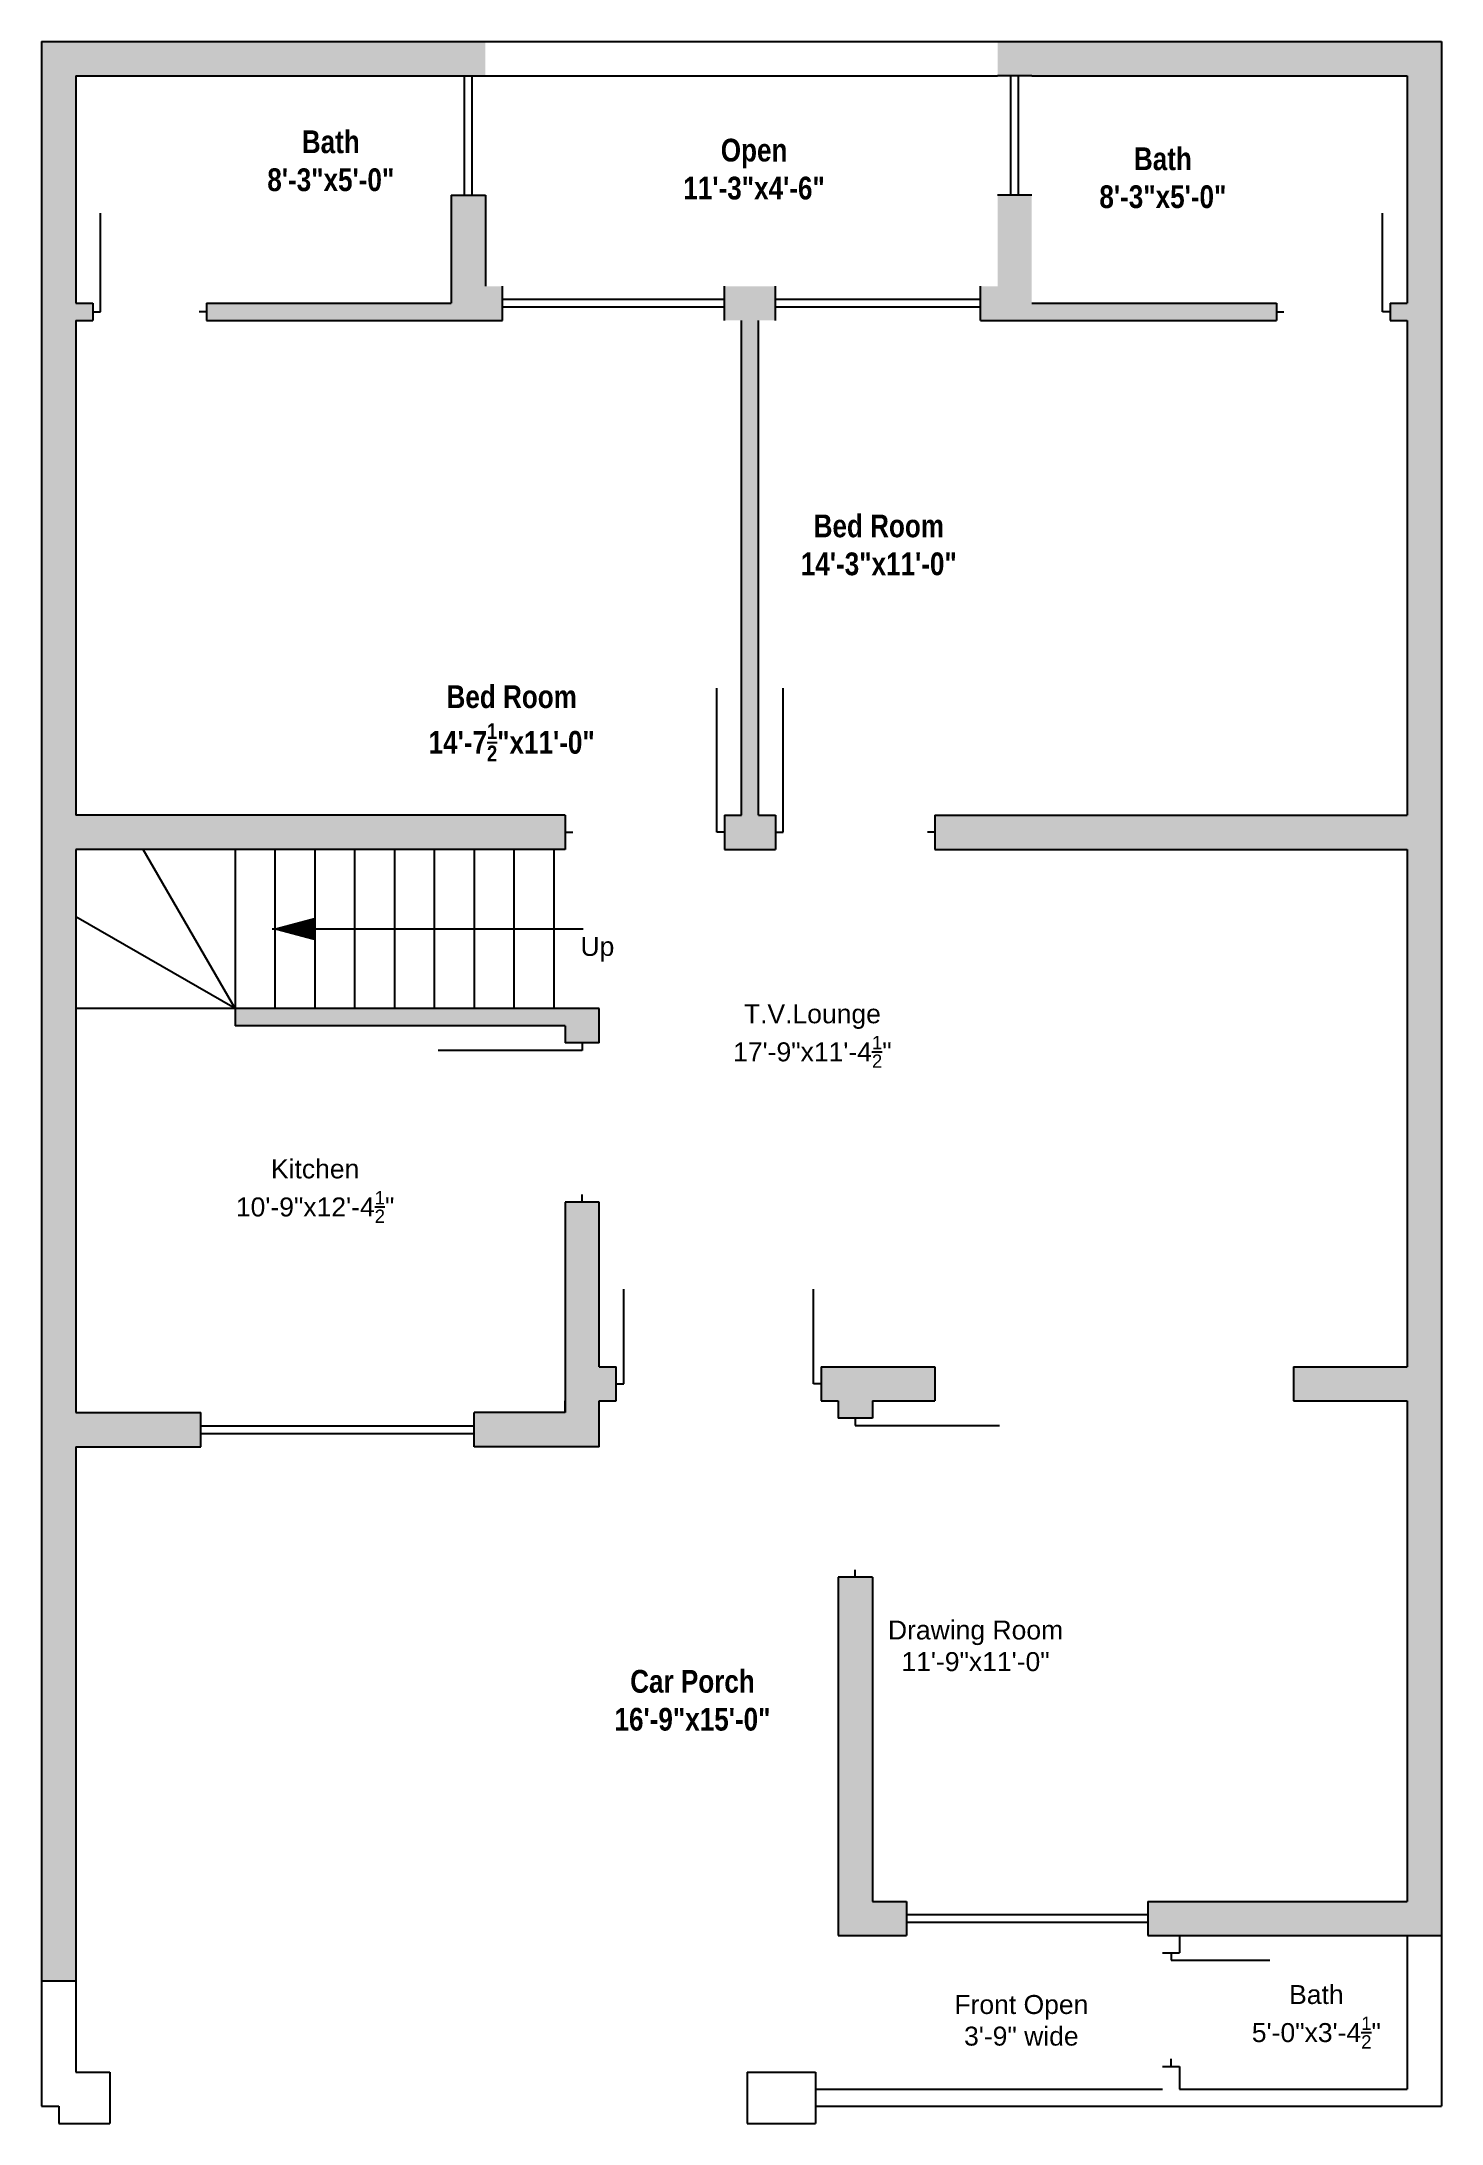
# Model space of a CAD drawing. Extents: x 29 to 398, y 16 to 565.
import ezdxf

# ---------------------------------------------------------------- set-up
doc = ezdxf.new("R2010")
doc.units = 0
doc.header["$MEASUREMENT"] = 0
doc.linetypes.add('DASHED', pattern=[0.75, 0.5, -0.25])
for name, color, linetype in [('DIM', 5, 'CONTINUOUS'), ('DOORS', 42, 'CONTINUOUS'), ('LABELS', 7, 'CONTINUOUS'), ('LINE', 7, 'CONTINUOUS'), ('STAIRS', 51, 'CONTINUOUS'), ('UP', 51, 'CONTINUOUS'), ('WINDOWS', 140, 'CONTINUOUS')]:
    doc.layers.add(name, color=color, linetype=linetype)
doc.styles.get("Standard").update_dxf_attribs({"font": 'arial.ttf'})
doc.styles.add('TECH', font='techb___.ttf', dxfattribs={"height": 2.5})

msp = doc.modelspace()

# ---------------------------------------------------------------- hatches: boundary and pattern name
at = {"layer": 'DIM'}
h = msp.add_hatch(color=38, dxfattribs=at)
h.paths.add_polyline_path([(145.65, 524.15), (136.65, 524.15), (136.65, 495.65), (72.15, 495.65), (72.15, 491.15), (150.15, 491.15), (150.15, 500.15), (145.65, 500.15)], flags=17)
h.paths.add_polyline_path([(145.65, 564.65), (28.65, 564.65), (28.65, 53.21), (37.65, 53.21), (37.65, 194.15), (70.65, 194.15), (70.65, 203.15), (37.65, 203.15), (37.65, 351.65), (166.65, 351.65), (166.65, 360.65), (37.65, 360.65), (37.65, 491.15), (42.15, 491.15), (42.15, 495.65), (37.65, 495.65), (37.65, 555.65), (136.65, 555.65), (145.65, 555.65)])
h.paths.add_polyline_path([(222.15, 500.15), (208.65, 500.15), (208.65, 491.15), (213.15, 491.15), (213.15, 360.65), (208.65, 360.65), (208.65, 351.65), (222.15, 351.65), (222.15, 360.65), (217.65, 360.65), (217.65, 491.15), (222.15, 491.15)])
h.paths.add_polyline_path([(289.65, 524.15), (280.65, 524.15), (280.65, 500.15), (276.15, 500.15), (276.15, 491.15), (354.15, 491.15), (354.15, 495.65), (289.65, 495.65)], flags=17)
h.paths.add_polyline_path([(397.65, 564.65), (280.65, 564.65), (280.65, 555.65), (289.65, 555.65), (388.65, 555.65), (388.65, 495.65), (384.15, 495.65), (384.15, 491.15), (388.65, 491.15), (388.65, 360.65), (264.15, 360.65), (264.15, 351.65), (388.65, 351.65), (388.65, 215.21), (358.65, 215.21), (358.65, 206.21), (388.65, 206.21), (388.65, 74.21), (320.29, 74.21), (320.29, 65.21), (397.65, 65.21)])
h.paths.add_polyline_path([(264.15, 215.21), (234.15, 215.21), (234.15, 206.21), (238.65, 206.21), (238.65, 201.71), (247.65, 201.71), (247.65, 206.21), (264.15, 206.21)])
h.paths.add_polyline_path([(175.65, 258.65), (166.65, 258.65), (166.65, 203.15), (142.65, 203.15), (142.65, 194.15), (175.65, 194.15), (175.65, 206.21), (180.15, 206.21), (180.15, 215.21), (175.65, 215.21)])
h.paths.add_polyline_path([(175.65, 309.65), (79.65, 309.65), (79.65, 305.15), (166.65, 305.15), (166.65, 300.65), (175.65, 300.65)])
h.paths.add_polyline_path([(247.65, 159.71), (238.65, 159.71), (238.65, 65.21), (256.65, 65.21), (256.65, 74.21), (247.65, 74.21)])

# ---------------------------------------------------------------- linework, layer by layer
at = {"layer": 'DOORS'}
for p, q in [((44.15, 493.4), (44.15, 519.4)), ((382.15, 493.4), (382.15, 519.4)), ((42.15, 493.4), (44.15, 493.4)), ((72.15, 493.4), (70.15, 493.4)), ((354.15, 493.4), (356.15, 493.4)), ((384.15, 493.4), (382.15, 493.4)), ((206.65, 356.15), (206.65, 394.15)), ((224.15, 356.15), (224.15, 394.15)), ((166.65, 356.15), (168.65, 356.15)), ((208.65, 356.15), (206.65, 356.15)), ((222.15, 356.15), (224.15, 356.15)), ((264.15, 356.15), (262.15, 356.15)), ((171.15, 298.65), (133.15, 298.65)), ((171.15, 300.65), (171.15, 298.65)), ((171.15, 258.65), (171.15, 260.65)), ((182.15, 210.71), (182.15, 235.71)), ((232.15, 210.71), (232.15, 235.71)), ((180.15, 210.71), (182.15, 210.71)), ((234.15, 210.71), (232.15, 210.71)), ((243.15, 201.71), (243.15, 199.71)), ((243.15, 199.71), (281.15, 199.71)), ((243.15, 159.71), (243.15, 161.71)), ((326.4, 60.71), (326.4, 58.71)), ((326.4, 58.71), (352.4, 58.71)), ((326.4, 30.71), (326.4, 32.71))]:
    msp.add_line(p, q, dxfattribs=at)
at = {"layer": 'LABELS'}
for p, q in [((171.4, 330.65), (89.4, 330.65)), ((247.65, 74.21), (256.65, 74.21)), ((238.65, 65.21), (256.65, 65.21)), ((320.29, 65.21), (388.65, 65.21))]:
    msp.add_line(p, q, dxfattribs=at)
msp.add_lwpolyline([(89.4, 330.65, 0, 6, 0), (100.65, 330.65, 6, 6, 0)], format="xyseb", dxfattribs=at)
at = {"layer": 'LINE'}
for p, q in [((28.65, 564.65), (145.65, 564.65)), ((28.65, 564.65), (28.65, 53.21)), ((280.65, 564.65), (397.65, 564.65)), ((397.65, 564.65), (397.65, 65.21)), ((37.65, 555.65), (136.65, 555.65)), ((37.65, 555.65), (37.65, 495.65)), ((289.65, 555.65), (388.65, 555.65)), ((388.65, 555.65), (388.65, 495.65)), ((136.65, 524.15), (136.65, 495.65)), ((145.65, 524.15), (145.65, 500.15)), ((37.65, 495.65), (42.15, 495.65)), ((42.15, 495.65), (42.15, 491.15)), ((72.15, 495.65), (136.65, 495.65)), ((72.15, 495.65), (72.15, 491.15)), ((289.65, 495.65), (354.15, 495.65)), ((354.15, 495.65), (354.15, 491.15)), ((384.15, 495.65), (388.65, 495.65)), ((384.15, 495.65), (384.15, 491.15)), ((37.65, 491.15), (42.15, 491.15)), ((37.65, 491.15), (37.65, 360.65)), ((72.15, 491.15), (150.15, 491.15)), ((213.15, 360.65), (213.15, 491.15)), ((217.65, 360.65), (217.65, 491.15)), ((276.15, 491.15), (354.15, 491.15)), ((384.15, 491.15), (388.65, 491.15)), ((388.65, 491.15), (388.65, 360.65)), ((166.65, 360.65), (37.65, 360.65)), ((166.65, 360.65), (166.65, 351.65)), ((208.65, 360.65), (213.15, 360.65)), ((208.65, 360.65), (208.65, 351.65)), ((217.65, 360.65), (222.15, 360.65)), ((222.15, 360.65), (222.15, 351.65)), ((264.15, 360.65), (388.65, 360.65)), ((264.15, 360.65), (264.15, 351.65)), ((37.65, 351.65), (37.65, 203.15)), ((166.65, 351.65), (37.65, 351.65)), ((208.65, 351.65), (222.15, 351.65)), ((264.15, 351.65), (388.65, 351.65)), ((388.65, 351.65), (388.65, 215.21)), ((175.65, 309.65), (79.65, 309.65)), ((175.65, 300.65), (175.65, 309.65)), ((166.65, 305.15), (79.65, 305.15)), ((166.65, 305.15), (166.65, 300.65)), ((175.65, 300.65), (166.65, 300.65)), ((166.65, 258.65), (166.65, 203.15)), ((175.65, 258.65), (166.65, 258.65)), ((175.65, 215.21), (175.65, 258.65)), ((175.65, 215.21), (180.15, 215.21)), ((180.15, 206.21), (180.15, 215.21)), ((234.15, 215.21), (264.15, 215.21)), ((234.15, 215.21), (234.15, 206.21)), ((264.15, 215.21), (264.15, 206.21)), ((358.65, 215.21), (388.65, 215.21)), ((358.65, 215.21), (358.65, 206.21)), ((37.65, 203.15), (70.65, 203.15)), ((166.65, 203.15), (142.65, 203.15)), ((166.65, 203.15), (166.65, 206.21)), ((175.65, 206.21), (180.15, 206.21)), ((175.65, 194.15), (175.65, 206.21)), ((234.15, 206.21), (238.65, 206.21)), ((238.65, 206.21), (238.65, 201.71)), ((247.65, 206.21), (264.15, 206.21)), ((247.65, 206.21), (247.65, 201.71)), ((247.65, 206.21), (247.65, 201.71)), ((358.65, 206.21), (388.65, 206.21)), ((388.65, 206.21), (388.65, 74.21)), ((247.65, 201.71), (238.65, 201.71)), ((37.65, 194.15), (37.65, 53.21)), ((37.65, 194.15), (70.65, 194.15)), ((175.65, 194.15), (142.65, 194.15)), ((247.65, 159.71), (238.65, 159.71)), ((238.65, 159.71), (238.65, 65.21)), ((247.65, 159.71), (247.65, 74.21)), ((247.65, 74.21), (256.65, 74.21)), ((320.29, 74.21), (388.65, 74.21)), ((238.65, 65.21), (256.65, 65.21)), ((320.29, 65.21), (397.65, 65.21)), ((37.65, 53.21), (28.65, 53.21))]:
    msp.add_line(p, q, dxfattribs=at)
at = {"layer": 'LINE', "color": 8}
for p, q in [((145.65, 564.65), (280.65, 564.65)), ((145.65, 555.65), (280.65, 555.65)), ((324.15, 60.71), (328.65, 60.71)), ((328.65, 65.21), (328.65, 60.71)), ((388.65, 65.21), (388.65, 24.71)), ((397.65, 65.21), (397.65, 20.21)), ((28.65, 53.21), (28.65, 20.21)), ((37.65, 53.21), (37.65, 29.21)), ((37.65, 29.21), (46.65, 29.21)), ((46.65, 29.21), (46.65, 15.71)), ((214.65, 29.21), (232.65, 29.21)), ((214.65, 29.21), (214.65, 15.71)), ((232.65, 29.21), (232.65, 15.71)), ((324.15, 30.71), (328.65, 30.71)), ((328.65, 30.71), (328.65, 24.71)), ((232.65, 24.71), (324.15, 24.71)), ((328.65, 24.71), (388.65, 24.71)), ((28.65, 20.21), (33.15, 20.21)), ((33.15, 20.21), (33.15, 15.71)), ((232.65, 20.21), (397.65, 20.21)), ((33.15, 15.71), (46.65, 15.71)), ((214.65, 15.71), (232.65, 15.71))]:
    msp.add_line(p, q, dxfattribs=at)
at = {"layer": 'LINE', "color": 0}
for p, q in [((79.65, 309.65), (79.65, 305.15)), ((180.15, 210.71), (180.15, 212.71))]:
    msp.add_line(p, q, dxfattribs=at)
at = {"layer": 'LINE', "linetype": 'DASHED'}
msp.add_line((28.65, 53.21), (28.65, 53.21), dxfattribs=at)
at = {"layer": 'STAIRS'}
for p, q in [((79.65, 309.65), (55.4, 351.65)), ((79.65, 351.65), (79.65, 309.65)), ((90.15, 351.65), (90.15, 309.65)), ((100.65, 351.65), (100.65, 309.65)), ((111.15, 351.65), (111.15, 309.65)), ((121.65, 351.65), (121.65, 309.65)), ((132.15, 351.65), (132.15, 309.65)), ((142.65, 351.65), (142.65, 309.65)), ((153.15, 351.65), (153.15, 309.65)), ((79.65, 309.65), (37.65, 333.9)), ((79.65, 309.65), (37.65, 309.65))]:
    msp.add_line(p, q, dxfattribs=at)
at = {"layer": 'UP'}
msp.add_line((163.65, 351.65), (163.65, 309.65), dxfattribs=at)
at = {"layer": 'WINDOWS'}
for p, q in [((136.65, 555.65), (145.65, 555.65)), ((140.15, 524.15), (140.15, 555.65)), ((142.15, 524.15), (142.15, 555.65)), ((289.65, 555.65), (280.65, 555.65)), ((284.15, 524.15), (284.15, 555.65)), ((286.15, 524.15), (286.15, 555.65)), ((136.65, 524.15), (145.65, 524.15)), ((289.65, 524.15), (280.65, 524.15)), ((150.15, 491.15), (150.15, 500.15)), ((208.65, 491.15), (208.65, 500.15)), ((222.15, 491.15), (222.15, 500.15)), ((276.15, 491.15), (276.15, 500.15)), ((208.65, 496.65), (150.15, 496.65)), ((208.65, 494.65), (150.15, 494.65)), ((276.15, 496.65), (222.15, 496.65)), ((276.15, 494.65), (222.15, 494.65)), ((70.65, 199.65), (142.65, 199.65)), ((70.65, 197.65), (142.65, 197.65)), ((256.65, 74.21), (256.65, 65.21)), ((320.29, 74.21), (320.29, 65.21)), ((320.29, 70.71), (256.65, 70.71)), ((320.29, 68.71), (256.65, 68.71))]:
    msp.add_line(p, q, dxfattribs=at)
at = {"layer": 'WINDOWS', "color": 0}
for p, q in [((70.65, 194.15), (70.65, 203.15)), ((142.65, 194.15), (142.65, 203.15))]:
    msp.add_line(p, q, dxfattribs=at)

# ---------------------------------------------------------------- texts
at = {"layer": 'LABELS', "char_height": 6, "attachment_point": 2, "style": 'TECH'}
for s, insert in [('Bath\\P8\'-3"x5\'-0"', (104.88, 541.24)), ('Open\\P11\'-3"x4\'-6"', (216.47, 539.04)), ('Bath\\P8\'-3"x5\'-0"', (324.24, 536.76)), ('Bed Room\\P14\'-3"x11\'-0"', (249.35, 439.95)), ('\\A1;Bed Room\\P14\'-7{\\H0.7x;\\S1/2;}"x11\'-0"', (152.57, 394.92)), ('Car Porch\\P16\'-9"x15\'-0"', (200.23, 135.28))]:
    msp.add_mtext(s, dxfattribs=dict(at, insert=insert))
at = {"layer": 'LABELS', "char_height": 5, "attachment_point": 5}
for s, insert in [('Up', (175.17, 325.31)), ('\\A1;T.V.Lounge\\P17\'-9"x11\'-4{\\H0.7x;\\S1/2;}"', (231.84, 302.43)), ('\\A1;Kitchen\\P10\'-9"x12\'-4{\\H0.7x;\\S1/2;}"', (100.75, 261.53)), ('Drawing Room\\P11\'-9"x11\'-0"', (274.85, 141.61)), ('Front Open\\P3\'-9" wide', (286.93, 42.85)), ('\\A1;Bath\\P5\'-0"x3\'-4{\\H0.7x;\\S1/2;}"', (364.7, 43.82))]:
    msp.add_mtext(s, dxfattribs=dict(at, insert=insert))

doc.saveas('drawing.dxf')
